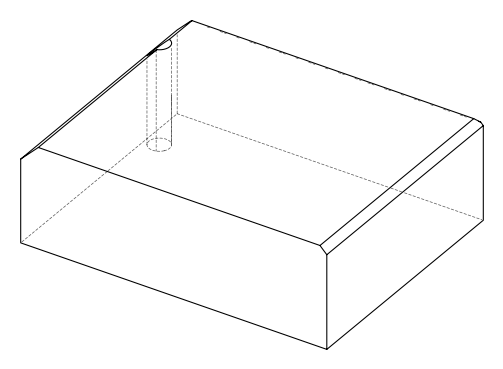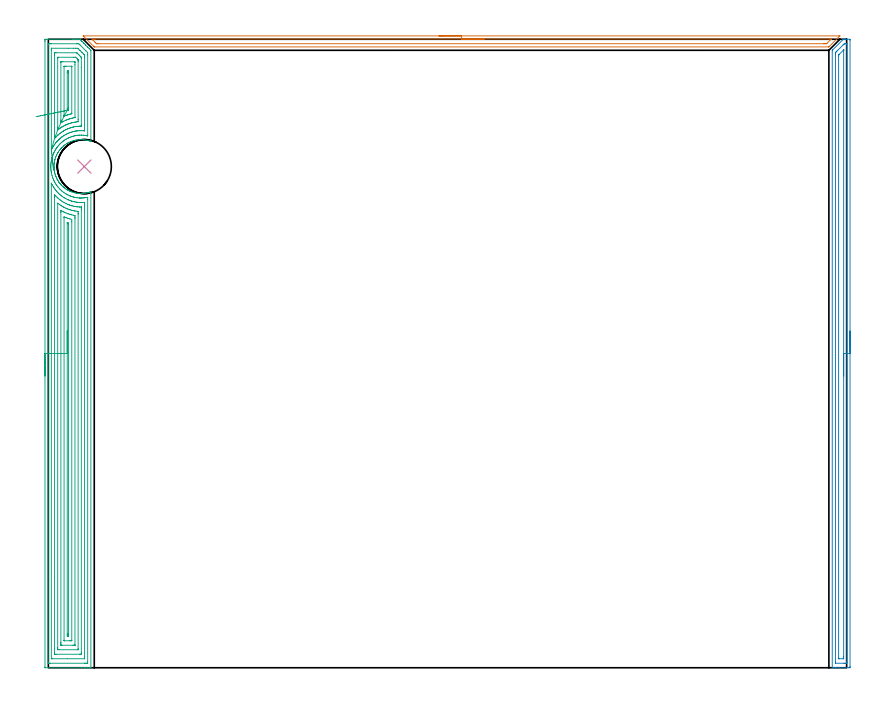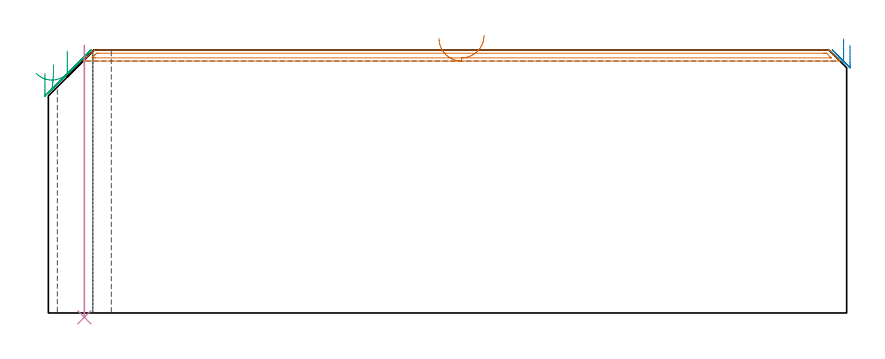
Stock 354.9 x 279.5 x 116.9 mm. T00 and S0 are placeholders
(PLAN: 4 operations, 1 tool changes, 30.2 min)
(1 AREA_MILL | FG_CHAMFER_SURFACE | UGT0205_001 | 5.49 min | 4168 mm3)
(2 AREA_MILL_1 | FG_CHAMFER_SURFACE_1 | UGT0205_001 | 6.89 min | 8596 mm3)
(3 AREA_MILL_2 | FG_CHAMFER_SURFACE_2 | UGT0205_001 | 17.31 min | 57848 mm3)
(4 INDEXABLE_INSERT_DRILL_THROUGH_HOLE_FROM_SOLID | STEP1HOLE | NXT0302_019 | 0.48 min | 50674 mm3)
(TOOL UGT0205_001 | Chamfer Mill 20 x 3 x 45 deg. | D20 FL50 Z2)
(TOOL NXT0302_019 | Index. Insert Drill 24mm [880-D2400L25-05] | D24 PA176 FL120 Z2)
(OP 1 AREA_MILL)
G17 G21 G94 G90
T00 M6
G54
G17 G0 G90 X173.7 Y280.9 S1061 M3
G43 Z126.9 H0
Z122.
G94 G1 X173.738 Z121.128 F250.
X173.852 Z120.264
X174.041 Z119.412
X174.303 Z118.58
X174.637 Z117.774
X175.04 Z117.
X175.508 Z116.264
X176.04 Z115.572
X176.629 Z114.929
X177.272 Z114.34
X177.964 Z113.808
X178.7 Z113.34
X179.474 Z112.937
X180.28 Z112.603
X181.112 Z112.341
X181.964 Z112.152
X182.828 Z112.038
X183.7 Z112.
X351.723 Y280.899 Z111.999
X351.794
X351.84 Y280.897 Z111.997
X351.863 Y280.894 Z111.999
X351.882 Y280.89 Z112.001
X351.827 Y280.824 Z112.07
X351.758 Y280.756 Z112.141
X351.723 Y280.722 Z112.175
X347.255 Y276.254 Z116.645
X347.074 Y276.076 Z116.821
X346.995 Y276.003 Z116.889
X346.808 Y276. Z116.9
X20.592
X20.405 Y276.003 Z116.889
X20.321 Y276.078 Z116.819
X20.145 Y276.254 Z116.645
X20.122 Y276.277 Z116.621
X15.642 Y280.756 Z112.141
X15.573 Y280.824 Z112.07
X15.518 Y280.89 Z112.001
X15.537 Y280.894 Z111.999
X15.56 Y280.897 Z111.997
X15.606 Y280.899 Z111.999
X15.677
X183.7 Y280.9 Z112.
Y279.486 Z113.414
X347.501 Y279.485 Z113.415
X347.701
X347.981 Y279.481 Z113.419
X348.009 Y279.48 Z113.42
X348.001 Y279.463 Z113.437
X347.811 Y279.265 Z113.635
X347.701 Y279.152 Z113.748
X346.134 Y277.586 Z115.314
X346.043 Y277.499 Z115.401
X345.981 Y277.443 Z115.457
X345.948 Y277.421 Z115.479
X345.914 Y277.42 Z115.48
X345.637 Y277.416 Z115.484
X345.02 Y277.414 Z115.486
X344.745
X22.38
X22.103 Y277.415 Z115.485
X21.486 Y277.42 Z115.48
X21.449 Y277.421 Z115.479
X21.41 Y277.452 Z115.448
X21.324 Y277.532 Z115.368
X21.157 Y277.695 Z115.205
X20.834 Y278.015 Z114.885
X20.592 Y278.257 Z114.643
X19.966 Y278.885 Z114.016
X19.698 Y279.154 Z113.746
X19.391 Y279.471 Z113.429
X19.698 Y279.479 Z113.421
X19.977 Y279.483 Z113.417
X20.592 Y279.485 Z113.415
X20.868 Y279.486 Z113.414
X183.7
X184.572 Z113.452
X185.436 Z113.566
X186.288 Z113.755
X187.12 Z114.017
X187.926 Z114.351
X188.7 Z114.754
X189.436 Z115.223
X190.128 Z115.754
X190.771 Z116.343
X191.36 Z116.986
X191.892 Z117.678
X192.36 Z118.414
X192.763 Z119.188
X193.097 Z119.994
X193.359 Z120.826
X193.548 Z121.678
X193.662 Z122.543
X193.7 Z123.414
G0 Z126.9
M5
M2
(OP 2 AREA_MILL_1)
G17 G21 G94 G90
T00 M6
G54
G17 G0 G90 X356.4 Y149.7 S1061 M3
G43 Z126.9 H0
Z119.
G94 G1 Y149.662 Z118.128 F250.
Y149.548 Z117.263
Y149.359 Z116.412
Y149.097 Z115.58
Y148.763 Z114.774
Y148.36 Z114.
Y147.892 Z113.264
Y147.36 Z112.572
Y146.771 Z111.929
Y146.128 Z111.34
Y145.436 Z110.808
Y144.7 Z110.34
Y143.926 Z109.937
Y143.12 Z109.603
Y142.288 Z109.341
Y141.436 Z109.152
Y140.572 Z109.038
Y139.7 Z109.
X356.399 Y0.632 Z109.001
X356.396 Y0.198 Z109.002
X356.392 Y0.01 Z109.005
X355.97 Y0. Z109.428
X351.57 Z113.825
X350.173 Z115.223
X349.81 Z115.585
X348.845 Z116.554
X348.503 Y0.01 Z116.888
X348.5 Y0.158 Z116.898
Y0.185 Z116.9
Y274.297
X348.503 Y274.494 Z116.889
X348.673 Y274.673 Z116.727
X353.215 Y279.215 Z112.183
X353.33 Y279.328 Z112.068
X353.395 Y279.39 Z112.002
X353.692 Y279.399 Z111.702
X354.056 Y279.4 Z111.343
X354.363 Z111.036
X355.09 Z110.306
X356.332 Z109.065
X356.391 Y279.397 Z109.006
X356.4 Y278.997 Z109.
Y139.7
X354.986 Z110.414
X354.985 Y2.527 Z110.415
X354.984 Y2.42 Z110.416
X354.979 Y2.036 Z110.421
X354.614 Y2.009 Z110.786
X354.21 Y2.004 Z111.19
X353.743 Y2. Z111.657
X350.005 Y2.001 Z115.395
X349.969 Y2.002 Z115.431
X349.932 Y2.006 Z115.468
X349.922 Y2.01 Z115.478
X349.92 Y2.016 Z115.48
X349.917 Y2.047 Z115.483
X349.915 Y2.314 Z115.485
X349.914 Y2.42 Z115.486
Y272.508
X349.916 Y273.294 Z115.484
X349.919 Y273.402 Z115.481
X349.921 Y273.447 Z115.479
X349.951 Y273.489 Z115.449
X350.024 Y273.568 Z115.376
X350.135 Y273.683 Z115.265
X350.275 Y273.825 Z115.125
X350.69 Y274.241 Z114.71
X353.33 Y276.88 Z112.07
X353.429 Y276.98 Z111.971
X353.828 Y277.368 Z111.572
X353.851 Y277.389 Z111.549
X353.9 Y277.393 Z111.5
X354.003 Y277.397 Z111.397
X354.21 Y277.399 Z111.19
X354.676 Y277.4 Z110.724
X354.895 Y277.398 Z110.505
X354.931 Y277.395 Z110.469
X354.966 Y277.39 Z110.434
X354.979 Y277.38 Z110.421
X354.98 Y277.352 Z110.42
X354.985 Y277.086 Z110.415
X354.986 Y139.7 Z110.414
X353.572 Z111.828
Y4.858
X353.57 Y4.209 Z111.83
X353.568 Y4.087 Z111.832
X353.565 Y4.027 Z111.835
X353.56 Y4.009 Z111.84
X353.531 Y4.005 Z111.869
X353.33 Y4.002 Z112.07
X351.775 Y4. Z113.625
X351.57 Y4.003 Z113.83
X351.365 Y4.008 Z114.035
X351.341 Y4.01 Z114.059
X351.335 Y4.022 Z114.065
X351.332 Y4.062 Z114.068
X351.33 Y4.127 Z114.07
X351.329 Y4.209 Z114.071
Y4.455
Y271.859
X351.331 Y272.184 Z114.069
X351.333 Y272.345 Z114.067
X351.335 Y272.422 Z114.065
X351.411 Y272.508 Z113.989
X351.49 Y272.59 Z113.91
X351.57 Y272.671 Z113.83
X353.396 Y274.496 Z112.004
X353.525 Y274.621 Z111.875
X353.562 Y274.653 Z111.838
X353.567 Y274.656 Z111.833
X353.568 Y274.654 Z111.832
X353.57 Y274.612 Z111.83
X353.571 Y274.542 Z111.829
X353.572 Y274.297 Z111.828
Y139.7
Y138.828 Z111.866
Y137.964 Z111.98
Y137.112 Z112.169
Y136.28 Z112.431
Y135.474 Z112.765
Y134.7 Z113.168
Y133.964 Z113.637
Y133.272 Z114.168
Y132.629 Z114.757
Y132.04 Z115.401
Y131.508 Z116.093
Y131.04 Z116.828
Y130.637 Z117.602
Y130.303 Z118.408
Y130.041 Z119.24
Y129.852 Z120.092
Y129.738 Z120.957
Y129.7 Z121.828
G0 Z126.9
M5
M2
(OP 3 AREA_MILL_2)
G17 G21 G94 G90
T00 M6
G54
G17 G0 G90 X-1.5 Y129.7 S1061 M3
G43 Z126.9 H0
Z106.5
G94 G1 Y129.738 Z105.628 F250.
Y129.852 Z104.764
Y130.041 Z103.912
Y130.303 Z103.08
Y130.637 Z102.274
Y131.04 Z101.5
Y131.508 Z100.764
Y132.04 Z100.072
Y132.629 Z99.429
Y133.272 Z98.84
Y133.964 Z98.308
Y134.7 Z97.84
Y135.474 Z97.437
Y136.28 Z97.103
Y137.112 Z96.841
Y137.964 Z96.652
Y138.828 Z96.538
Y139.7 Z96.5
Y278.361
X-1.499 Y278.768 Z96.501
X-1.495 Y279.25 Z96.503
X-1.492 Y279.391 Z96.506
X-1.019 Y279.4 Z96.978
X10.727 Z108.722
X11.351 Z109.345
X11.87 Z109.866
X12.234 Z110.23
X12.753 Z110.749
X13.118 Z111.112
X13.847 Z111.847
X14. Z112.
X14.186 Y279.215 Z112.183
X14.296 Y279.106 Z112.293
X14.841 Y278.56 Z112.84
X14.885 Y278.516 Z112.882
X14.931 Y278.47 Z112.929
X15.609 Y277.791 Z113.609
X15.768 Y277.633 Z113.765
X15.825 Y277.576 Z113.823
X16.462 Y276.938 Z114.462
X16.652 Y276.75 Z114.648
X17.315 Y276.085 Z115.315
X17.536 Y275.866 Z115.532
X18.167 Y275.233 Z116.167
X18.865 Y274.535 Z116.864
X18.896 Y274.503 Z116.889
X18.9 Y274.296 Z116.9
Y234.052
X18.901 Y233.989 Z116.898
X18.898 Y233.969 Z116.894
Y233.966 Z116.893
X18.556 Y234.093 Z116.556
X18.116 Y234.241 Z116.116
X17.236 Y234.473 Z115.236
X16.357 Y234.643 Z114.357
X15.477 Y234.748 Z113.477
X14.598 Y234.787 Z112.598
X13.718 Y234.764 Z111.718
X12.839 Y234.674 Z110.839
X11.959 Y234.516 Z109.959
X11.08 Y234.29 Z109.08
X10.172 Y233.99 Z108.171
X9.924 Y233.879 Z107.922
X9.806 Y233.826 Z107.8
X9.32 Y233.613 Z107.32
X8.88 Y233.393 Z106.876
X8.7 Y233.295 Z106.695
X8.491 Y233.181 Z106.491
X8.441 Y233.154 Z106.441
X8.342 Y233.096 Z106.339
X8.258 Y233.04 Z106.254
X8.088 Y232.928 Z106.087
X7.561 Y232.578 Z105.561
X7.375 Y232.441 Z105.372
X7.048 Y232.202 Z105.046
X6.933 Y232.105 Z104.929
X6.7 Y231.91 Z104.7
X6.682 Y231.894 Z104.681
X6.11 Y231.369 Z104.109
X6.049 Y231.312 Z104.046
X6.045 Y231.308 Z104.042
X5.803 Y231.059 Z103.801
X5.755 Y231.004 Z103.751
X5.681 Y230.922 Z103.68
X5.549 Y230.773 Z103.548
X5.46 Y230.67 Z103.456
X5.348 Y230.546 Z103.348
X5.285 Y230.474 Z103.285
X5.232 Y230.415 Z103.231
X4.923 Y230.022 Z102.922
X4.566 Y229.521 Z102.564
X4.317 Y229.133 Z102.315
X4.299 Y229.104 Z102.296
X4.241 Y229.009 Z102.239
X4.045 Y228.681 Z102.042
X4.014 Y228.627 Z102.012
X3.783 Y228.183 Z101.783
X3.569 Y227.733 Z101.566
X3.379 Y227.288 Z101.378
X3.227 Y226.897 Z101.225
X3.204 Y226.84 Z101.203
X3.164 Y226.729 Z101.163
X2.93 Y225.946 Z100.928
X2.898 Y225.825 Z100.898
X2.816 Y225.5 Z100.813
X2.72 Y225.052 Z100.719
X2.643 Y224.606 Z100.642
X2.583 Y224.158 Z100.582
X2.542 Y223.712 Z100.536
X2.514 Y223.265 Z100.513
X2.502 Y222.818 Z100.499
X2.507 Y222.687 Z100.5
X2.513 Y222.371 Z100.51
X2.525 Y222.187 Z100.519
X2.528 Y222.135 Z100.521
X2.535 Y221.975 Z100.534
X2.538 Y221.924 Z100.536
X2.576 Y221.531 Z100.571
X2.581 Y221.477 Z100.577
X2.614 Y221.22 Z100.611
X2.639 Y221.03 Z100.636
X2.706 Y220.637 Z100.701
X2.715 Y220.583 Z100.711
X2.772 Y220.304 Z100.77
X2.807 Y220.136 Z100.806
X2.919 Y219.69 Z100.913
X3.037 Y219.278 Z101.031
X3.096 Y219.085 Z101.096
X3.104 Y219.058 Z101.104
X3.166 Y218.87 Z101.161
X3.174 Y218.848 Z101.168
X3.193 Y218.796 Z101.188
X3.268 Y218.599 Z101.265
X3.345 Y218.401 Z101.341
X3.366 Y218.347 Z101.362
X3.552 Y217.902 Z101.551
X3.767 Y217.453 Z101.763
X3.896 Y217.199 Z101.895
X3.994 Y217.008 Z101.993
X4.044 Y216.919 Z102.043
X4.228 Y216.612 Z102.226
X4.287 Y216.514 Z102.285
X4.509 Y216.165 Z102.506
X4.541 Y216.115 Z102.538
X4.728 Y215.842 Z102.728
X4.754 Y215.806 Z102.754
X4.871 Y215.648 Z102.868
X4.924 Y215.575 Z102.922
X5.146 Y215.291 Z103.146
X5.201 Y215.221 Z103.201
X5.414 Y214.973 Z103.413
X5.497 Y214.876 Z103.496
X5.68 Y214.675 Z103.678
X5.803 Y214.538 Z103.801
X6.007 Y214.327 Z104.005
X6.34 Y214.009 Z104.339
X6.491 Y213.875 Z104.487
X6.595 Y213.78 Z104.593
X6.682 Y213.701 Z104.681
X6.916 Y213.504 Z104.916
X7.001 Y213.434 Z105.001
X7.28 Y213.221 Z105.277
X7.563 Y213.018 Z105.56
X7.76 Y212.886 Z105.76
X8.281 Y212.54 Z106.28
X8.441 Y212.446 Z106.441
X8.7 Y212.305 Z106.699
X8.879 Y212.207 Z106.877
X9.011 Y212.141 Z107.01
X9.321 Y211.986 Z107.32
X9.584 Y211.869 Z107.583
X9.767 Y211.787 Z107.765
X9.974 Y211.694 Z107.974
X10.08 Y211.646 Z108.08
X10.2 Y211.602 Z108.2
X11.08 Y211.31 Z109.08
X11.959 Y211.084 Z109.959
X12.839 Y210.926 Z110.839
X13.718 Y210.836 Z111.718
X14.598 Y210.813 Z112.598
X15.477 Y210.852 Z113.477
X16.357 Y210.957 Z114.357
X17.237 Y211.127 Z115.236
X18.116 Y211.367 Z116.116
X18.541 Y211.502 Z116.54
X18.864 Y211.615 Z116.863
X18.893 Y211.624 Z116.892
X18.9 Y210.799 Z116.9
Y0.185
X18.897 Y0.009 Z116.888
X18.884 Y0.007 Z116.876
X18.503 Y0. Z116.503
X18.265 Z116.265
X17.536 Z115.531
X16.287 Z114.284
X14.885 Z112.881
X-1.279 Y0.001 Z96.718
X-1.492 Y0.01 Z96.506
X-1.499 Y0.223 Z96.499
Y0.251
X-1.5 Y139.7 Z96.5
X-0.086 Z97.914
X-0.085 Y276.929 Z97.915
Y276.98
X-0.076 Y277.39 Z97.924
X0.335 Y277.397 Z98.335
X0.748 Y277.399 Z98.748
X1.216 Y277.4 Z99.216
X12.703 Y277.399 Z110.703
X13.118 Y277.395 Z111.118
X13.531 Y277.39 Z111.531
X13.97 Y276.98 Z111.97
X14.001 Y276.949 Z112.001
X16.652 Y274.298 Z114.652
X17.479 Y273.46 Z115.479
X17.486 Y272.508 Z115.486
Y236.735
X17.483 Y236.524 Z115.483
X17.482 Y236.472 Z115.482
X17.48 Y236.456 Z115.48
X17.353 Y236.477 Z115.353
X17.069 Y236.526 Z115.069
X16.813 Y236.572 Z114.813
X15.768 Y236.72 Z113.768
X15.645 Y236.735 Z113.645
X14.885 Y236.774 Z112.885
X14.844 Y236.776 Z112.844
X14.001 Y236.77 Z112.001
X13.967 Z111.967
X13.386 Y236.735 Z111.386
X13.143 Y236.71 Z111.143
X13.118 Y236.707 Z111.118
X12.711 Y236.655 Z110.711
X12.365 Y236.602 Z110.365
X12.234 Y236.577 Z110.234
X11.629 Y236.454 Z109.629
X11.351 Y236.385 Z109.351
X10.924 Y236.273 Z108.924
X10.467 Y236.133 Z108.467
X10.248 Y236.062 Z108.248
X9.619 Y235.84 Z107.619
X9.594 Y235.83 Z107.594
X8.985 Y235.552 Z106.985
X8.7 Y235.415 Z106.7
X8.39 Y235.26 Z106.39
X7.812 Y234.951 Z105.812
X7.804 Y234.946 Z105.804
X7.279 Y234.596 Z105.279
X6.933 Y234.361 Z104.933
X6.753 Y234.234 Z104.753
X6.503 Y234.052 Z104.503
X6.25 Y233.849 Z104.25
X6.049 Y233.68 Z104.049
X5.773 Y233.437 Z103.773
X5.463 Y233.157 Z103.463
X5.31 Y233.012 Z103.31
X5.166 Y232.867 Z103.166
X4.874 Y232.558 Z102.874
X4.605 Y232.263 Z102.605
X4.454 Y232.089 Z102.454
X4.282 Y231.885 Z102.282
X4.056 Y231.598 Z102.056
X3.882 Y231.369 Z101.882
X3.681 Y231.083 Z101.681
X3.399 Y230.674 Z101.399
X3.32 Y230.554 Z101.32
X3.271 Y230.474 Z101.271
X2.987 Y229.997 Z100.987
X2.759 Y229.58 Z100.759
X2.675 Y229.418 Z100.675
X2.515 Y229.096 Z100.515
X2.385 Y228.817 Z100.385
X2.327 Y228.686 Z100.327
X2.123 Y228.189 Z100.123
X1.965 Y227.791 Z99.965
X1.913 Y227.649 Z99.913
X1.877 Y227.543 Z99.877
X1.678 Y226.897 Z99.678
X1.667 Y226.861 Z99.667
X1.632 Y226.737 Z99.632
X1.485 Y226.151 Z99.485
X1.452 Y226.003 Z99.452
X1.333 Y225.411 Z99.333
X1.281 Y225.108 Z99.281
X1.214 Y224.636 Z99.214
X1.168 Y224.214 Z99.168
X1.133 Y223.824 Z99.133
X1.107 Y223.32 Z99.107
X1.092 Y223.014 Z99.092
Y222.972
X1.102 Y222.425 Z99.102
X1.118 Y222.051 Z99.118
X1.154 Y221.531 Z99.154
X1.2 Y221.073 Z99.2
X1.258 Y220.637 Z99.258
X1.364 Y220.013 Z99.364
X1.421 Y219.742 Z99.421
X1.631 Y218.848 Z99.631
X1.914 Y217.954 Z99.914
X2.087 Y217.493 Z100.087
X2.268 Y217.06 Z100.268
X2.515 Y216.505 Z100.515
X2.624 Y216.275 Z100.624
X2.645 Y216.231 Z100.645
X2.679 Y216.165 Z100.679
X2.863 Y215.813 Z100.863
X3.186 Y215.271 Z101.186
X3.399 Y214.933 Z101.399
X3.775 Y214.377 Z101.775
X4.282 Y213.714 Z102.282
X4.48 Y213.482 Z102.48
X5.166 Y212.731 Z103.166
X5.309 Y212.588 Z103.309
X6.049 Y211.918 Z104.049
X6.317 Y211.694 Z104.317
X6.933 Y211.237 Z104.933
X7.582 Y210.799 Z105.582
X7.816 Y210.658 Z105.816
X8.147 Y210.464 Z106.147
X8.7 Y210.185 Z106.7
X9.287 Y209.905 Z107.287
X9.584 Y209.777 Z107.584
X9.798 Y209.687 Z107.798
X10.467 Y209.469 Z108.467
X11.084 Y209.28 Z109.084
X11.351 Y209.213 Z109.351
X11.746 Y209.117 Z109.746
X12.224 Y209.021 Z110.224
X12.281 Y209.011 Z110.281
X13.118 Y208.903 Z111.118
X13.832 Y208.839 Z111.832
X14.001 Y208.831 Z112.001
X14.185 Y208.825 Z112.185
X14.54 Y208.824 Z112.54
X14.885 Y208.83 Z112.885
X15.057 Y208.836 Z113.057
X15.768 Y208.887 Z113.768
X15.881 Y208.897 Z113.881
X16.652 Y208.996 Z114.652
X16.664 Y208.998 Z114.664
X17.074 Y209.076 Z115.074
X17.41 Y209.137 Z115.41
X17.447 Y209.14 Z115.447
X17.479 Y209.068 Z115.479
X17.483 Y209.011 Z115.483
X17.484 Y208.964 Z115.484
X17.486 Y208.167 Z115.486
X17.485 Y2.471 Z115.485
Y2.42
X17.476 Y2.01 Z115.476
X17.065 Y2.003 Z115.065
X16.652 Y2.001 Z114.652
X16.184 Y2. Z114.184
X0.748 Y2.001 Z98.748
X0.277 Y2.003 Z98.277
X0.032 Y2.01 Z98.032
X-0.079 Y2.028 Z97.921
X-0.085 Y2.369 Z97.915
Y2.42
X-0.086 Y139.7 Z97.914
X1.328 Z99.328
X1.329 Y215.319 Z99.329
X1.33 Y215.357 Z99.33
X1.332 Y215.381 Z99.332
X1.333 Y215.382 Z99.333
X1.338 Y215.377 Z99.338
X1.371 Y215.317 Z99.371
X1.396 Y215.271 Z99.396
X1.632 Y214.817 Z99.632
X1.874 Y214.377 Z99.874
X2.228 Y213.773 Z100.228
X2.417 Y213.482 Z100.417
X2.515 Y213.336 Z100.515
X2.821 Y212.9 Z100.821
X3.057 Y212.588 Z101.057
X3.399 Y212.151 Z101.399
X3.802 Y211.694 Z101.802
X4.282 Y211.169 Z102.282
X4.665 Y210.799 Z102.665
X5.166 Y210.344 Z103.166
X5.684 Y209.905 Z103.684
X6.049 Y209.631 Z104.049
X6.272 Y209.469 Z104.272
X6.918 Y209.026 Z104.918
X6.941 Y209.011 Z104.941
X7.492 Y208.689 Z105.492
X7.816 Y208.514 Z105.816
X8.603 Y208.116 Z106.603
X8.7 Y208.071 Z106.7
X8.782 Y208.033 Z106.782
X9.296 Y207.817 Z107.296
X9.584 Y207.71 Z107.584
X10.192 Y207.501 Z108.192
X10.467 Y207.421 Z108.467
X11.17 Y207.222 Z109.17
X11.351 Y207.176 Z109.351
X11.41 Y207.162 Z109.41
X12.234 Y207.017 Z110.234
X12.476 Y206.977 Z110.476
X13.118 Y206.899 Z111.118
X13.469 Y206.866 Z111.469
X14.001 Y206.838 Z112.001
X14.493 Y206.825 Z112.493
X14.885 Y206.834 Z112.885
X15.254 Y206.848 Z113.254
X16.027 Y206.898 Z114.027
X16.063 Y206.899 Z114.063
X16.065 Y206.838 Z114.065
X16.069 Y206.634 Z114.069
X16.071 Y206.328 Z114.071
Y206.021
Y4.797
X16.07 Y4.209 Z114.07
X16.068 Y4.056 Z114.068
X16.066 Y4.02 Z114.066
X16.064 Y4.01 Z114.064
X16.043 Y4.007 Z114.043
X15.974 Y4.001 Z113.974
X8.465 Y4. Z106.465
X1.632 Y4.001 Z99.632
X1.425 Y4.003 Z99.425
X1.366 Y4.006 Z99.366
X1.336 Y4.01 Z99.336
X1.334 Y4.026 Z99.334
X1.331 Y4.107 Z99.331
X1.329 Y4.209 Z99.329
X1.328 Y139.7 Z99.328
X2.743 Z100.743
Y209.011
X2.744 Y209.674 Z100.744
X2.745 Y209.905 Z100.745
X2.75 Y210.288 Z100.75
X3.115 Y209.905 Z101.115
X3.399 Y209.607 Z101.399
X4.015 Y209.011 Z102.015
X4.282 Y208.769 Z102.282
X5.045 Y208.116 Z103.045
X5.166 Y208.023 Z103.166
X5.518 Y207.76 Z103.518
X6.049 Y207.399 Z104.049
X6.316 Y207.222 Z104.316
X6.933 Y206.851 Z104.933
X7.704 Y206.441 Z105.704
X7.816 Y206.386 Z105.816
X7.935 Y206.328 Z105.935
X8.7 Y205.984 Z106.7
X9.265 Y205.756 Z107.265
X9.584 Y205.652 Z107.584
X10.269 Y205.433 Z108.269
X10.467 Y205.378 Z108.467
X10.541 Y205.358 Z108.541
X11.351 Y205.164 Z109.351
X11.683 Y205.097 Z109.683
X12.234 Y205.007 Z110.234
X12.724 Y204.937 Z110.724
X13.118 Y204.896 Z111.118
X13.695 Y204.849 Z111.695
X14.001 Y204.837 Z112.001
X14.612 Y204.815 Z112.612
X14.641 Y204.809 Z112.641
X14.65 Y204.804 Z112.65
X14.653 Y204.774 Z112.653
X14.655 Y204.539 Z112.655
X14.657 Y203.875 Z112.657
Y203.645
Y6.892
X14.653 Y6.232 Z112.653
X14.65 Y6.016 Z112.65
X14.442 Y6.01 Z112.442
X14.001 Y6. Z112.001
X3.399 Z101.399
X2.958 Y6.009 Z100.958
X2.75 Y6.014 Z100.75
X2.748 Y6.135 Z100.748
X2.744 Y6.661 Z100.744
X2.743 Y40.592 Z100.743
Y139.7
X4.157 Z102.157
Y206.328
X4.158 Y206.453 Z102.158
X4.161 Y206.496 Z102.161
X4.163 Y206.514 Z102.163
X4.409 Y206.328 Z102.409
X5.166 Y205.789 Z103.166
X5.684 Y205.433 Z103.684
X6.049 Y205.211 Z104.049
X6.581 Y204.895 Z104.581
X6.933 Y204.712 Z104.933
X7.27 Y204.539 Z105.27
X7.816 Y204.283 Z105.816
X8.282 Y204.068 Z106.282
X8.7 Y203.908 Z106.7
X9.434 Y203.645 Z107.434
X9.584 Y203.598 Z107.584
X9.65 Y203.578 Z107.65
X10.467 Y203.355 Z108.467
X10.855 Y203.252 Z108.855
X11.351 Y203.147 Z109.351
X11.682 Y203.085 Z109.682
X12.234 Y202.998 Z110.234
X12.972 Y202.898 Z110.972
X13.233 Y202.865 Z111.233
X13.238 Y202.75 Z111.238
X13.241 Y202.626 Z111.241
X13.243 Y201.856 Z111.243
Y201.729
Y8.554
X13.236 Y8.013 Z111.236
X13.201 Y8.009 Z111.201
X13.118 Y8.005 Z111.118
X12.906 Y8.001 Z110.906
X4.955 Y8. Z102.955
X4.282 Y8.004 Z102.282
X4.187 Y8.007 Z102.187
X4.165 Y8.009 Z102.165
X4.161 Y8.131 Z102.161
X4.159 Y8.3 Z102.159
X4.157 Y8.808 Z102.157
Y139.7
X5.571 Z103.571
Y202.34
X5.573 Y202.75 Z103.573
X5.576 Y203.23 Z103.576
X5.578 Y203.29 Z103.578
X5.671 Y203.249 Z103.671
X6.61 Y202.75 Z104.61
X6.933 Y202.592 Z104.933
X7.233 Y202.446 Z105.233
X7.816 Y202.185 Z105.816
X8.651 Y201.856 Z106.651
X8.7 Y201.839 Z106.7
X8.725 Y201.83 Z106.725
X9.584 Y201.566 Z107.584
X9.991 Y201.444 Z107.991
X10.467 Y201.324 Z108.467
X11.155 Y201.16 Z109.155
X11.484 Y201.095 Z109.484
X11.664 Y201.058 Z109.664
X11.822 Y201.022 Z109.822
X11.823 Y200.962 Z109.823
X11.827 Y200.479 Z109.827
X11.829 Y200.067 Z109.829
Y199.583
Y10.106
X11.827 Y10.046 Z109.827
X11.825 Y10.017 Z109.825
X11.823 Y10.01 Z109.823
X11.81 Y10.005 Z109.81
X11.351 Y10.001 Z109.351
X10.931 Y10. Z108.931
X6.049 Y10.001 Z104.049
X5.625 Y10.004 Z103.625
X5.579 Y10.01 Z103.579
X5.577 Y10.054 Z103.577
X5.573 Y10.469 Z103.573
X5.571 Y10.953 Z103.571
Y11.364
Y139.7
X6.985 Z104.985
Y200.067
X6.987 Y200.278 Z104.987
X6.99 Y200.382 Z104.99
X6.992 Y200.422 Z104.992
X7.76 Y200.125 Z105.76
X7.911 Y200.067 Z105.911
X8.7 Y199.798 Z106.7
X9.099 Y199.664 Z107.099
X9.584 Y199.526 Z107.584
X10.324 Y199.318 Z108.324
X10.368 Y199.3 Z108.368
X10.408 Y199.233 Z108.408
X10.415 Y198.279 Z108.415
X10.414 Y12.258 Z108.414
X10.41 Y12.048 Z108.41
X10.408 Y12.026 Z108.408
X10.396 Y12.01 Z108.396
X10.263 Y12.005 Z108.263
X10.093 Y12.002 Z108.093
X9.838 Y12. Z107.838
X9.584 Z107.584
X7.188 Z105.188
X7.065 Y12.001 Z105.065
X7.033 Y12.002 Z105.033
X7. Y12.008 Z105.
X6.992 Y12.011 Z104.992
X6.99 Y12.022 Z104.99
X6.987 Y12.058 Z104.987
X6.985 Y12.205 Z104.985
Y12.258
Y139.7
X8.4 Z106.4
Y197.384
X8.401 Y197.686 Z106.401
X8.404 Y197.789 Z106.404
X8.406 Y197.816 Z106.406
X8.428 Y197.814 Z106.428
X8.492 Y197.798 Z106.492
X8.7 Y197.735 Z106.7
X8.966 Y197.648 Z106.966
X8.989 Y197.639 Z106.989
X8.994 Y197.618 Z106.994
X8.997 Y197.566 Z106.997
X9. Y197.486 Z107.
Y197.384
Y197.08
Y14.941
X8.998 Y14.639 Z106.998
X8.993 Y14.047 Z106.993
X8.739 Y14.007 Z106.739
X8.7 Y14.009 Z106.7
X8.407 Y14.047 Z106.407
X8.403 Y14.347 Z106.403
X8.4 Y14.941 Z106.4
Y15.245
Y139.7
Y140.572 Z106.438
Y141.436 Z106.551
Y142.288 Z106.74
Y143.12 Z107.003
Y143.926 Z107.336
Y144.7 Z107.739
Y145.436 Z108.208
Y146.128 Z108.739
Y146.771 Z109.328
Y147.36 Z109.972
Y147.892 Z110.664
Y148.36 Z111.4
Y148.763 Z112.173
Y149.097 Z112.979
Y149.359 Z113.811
Y149.548 Z114.663
Y149.662 Z115.528
Y149.7 Z116.4
G0 Z126.9
X2.292 Y221.405
Z110.349
G1 X2.298 Y221.35 Z109.479
X2.296 Y221.37 Z108.607
X2.285 Y221.466 Z107.74
X2.267 Y221.637 Z106.884
X2.24 Y221.882 Z106.047
X2.206 Y222.198 Z105.235
X2.164 Y222.583 Z104.453
X2.116 Y223.034 Z103.708
X2.06 Y223.548 Z103.006
X1.998 Y224.121 Z102.351
X1.93 Y224.749 Z101.749
X1.857 Y225.427 Z101.204
X1.779 Y226.149 Z100.721
X1.696 Y226.91 Z100.303
X1.61 Y227.705 Z99.953
X1.522 Y228.526 Z99.674
X1.43 Y229.369 Z99.469
X1.338 Y230.227 Z99.338
X1.335 Y230.248 Z99.335
X1.332 Y230.326 Z99.332
X1.329 Y230.474 Z99.329
Y230.57
X1.328 Y274.603 Z99.328
X1.33 Y275.191 Z99.33
X1.332 Y275.344 Z99.332
X1.334 Y275.38 Z99.334
X1.336 Y275.39 Z99.336
X1.357 Y275.393 Z99.357
X1.426 Y275.399 Z99.426
X8.935 Y275.4 Z106.935
X11.144 Z109.144
X12.028 Z110.028
X12.234 Y275.398 Z110.234
X12.921 Y275.39 Z110.921
X13.118 Y275.371 Z111.118
X13.305 Y275.191 Z111.305
X14.001 Y274.499 Z112.001
X14.204 Y274.297 Z112.204
X14.885 Y273.616 Z112.885
X15.098 Y273.402 Z113.098
X15.768 Y272.729 Z113.768
X15.985 Y272.508 Z113.985
X16.058 Y272.428 Z114.058
X16.065 Y272.354 Z114.065
X16.068 Y272.205 Z114.068
X16.071 Y271.614 Z114.071
Y271.307
Y239.111
X16.069 Y238.804 Z114.069
X16.067 Y238.717 Z114.067
X16.065 Y238.699 Z114.065
X16.059 Y238.698 Z114.059
X16.037 Y238.697 Z114.037
X15.557 Y238.737 Z113.557
X14.885 Y238.767 Z112.885
X14.64 Y238.772 Z112.64
X14.001 Y238.762 Z112.001
X13.773 Y238.755 Z111.773
X13.118 Y238.707 Z111.118
X12.951 Y238.692 Z110.951
X12.609 Y238.65 Z110.609
X12.234 Y238.595 Z110.234
X12.173 Y238.585 Z110.173
X11.842 Y238.523 Z109.842
X11.351 Y238.415 Z109.351
X10.731 Y238.256 Z108.731
X10.467 Y238.18 Z108.467
X10.053 Y238.049 Z108.053
X9.584 Y237.886 Z107.584
X9.397 Y237.818 Z107.397
X8.927 Y237.629 Z106.927
X8.769 Y237.559 Z106.769
X8.7 Y237.527 Z106.7
X8.171 Y237.271 Z106.171
X7.816 Y237.091 Z105.816
X7.587 Y236.967 Z105.587
X7.175 Y236.735 Z105.175
X7.027 Y236.64 Z105.027
X6.933 Y236.577 Z104.933
X6.497 Y236.281 Z104.497
X6.049 Y235.972 Z104.049
X5.973 Y235.918 Z103.973
X5.868 Y235.84 Z103.868
X5.478 Y235.525 Z103.478
X5.166 Y235.26 Z103.166
X5. Y235.114 Z103.
X4.814 Y234.946 Z102.814
X4.54 Y234.685 Z102.54
X4.282 Y234.431 Z102.282
X4.097 Y234.239 Z102.097
X3.924 Y234.052 Z101.924
X3.676 Y233.771 Z101.676
X3.399 Y233.45 Z101.399
X3.268 Y233.29 Z101.268
X3.163 Y233.157 Z101.163
X2.885 Y232.784 Z100.885
X2.514 Y232.265 Z100.514
X2.169 Y231.72 Z100.169
X1.954 Y231.369 Z99.954
X1.836 Y231.162 Z99.836
X1.632 Y230.791 Z99.632
X1.524 Y230.584 Z99.524
X1.468 Y230.474 Z99.468
X1.422 Y230.382 Z99.422
X1.399 Y230.339 Z99.399
X1.338 Y230.227 Z99.338
X2.749 Y235.317 Z100.749
X2.747 Y235.385 Z100.747
X2.744 Y235.609 Z100.744
X2.743 Y235.84 Z100.743
Y236.005
Y272.508
X2.747 Y273.168 Z100.747
X2.75 Y273.384 Z100.75
X2.958 Y273.39 Z100.958
X3.399 Y273.4 Z101.399
X12.457 Y273.399 Z110.457
X12.567 Y273.397 Z110.567
X12.622 Y273.394 Z110.622
X12.647 Y273.39 Z110.647
X12.699 Y273.341 Z110.699
X13.118 Y272.931 Z111.118
X13.543 Y272.508 Z111.543
X14.001 Y272.05 Z112.001
X14.436 Y271.614 Z112.436
X14.583 Y271.46 Z112.583
X14.634 Y271.405 Z112.634
X14.65 Y271.362 Z112.65
X14.652 Y271.281 Z112.652
X14.656 Y270.951 Z112.656
X14.657 Y266.925 Z112.657
Y241.437
X14.656 Y241.206 Z112.656
X14.652 Y240.875 Z112.652
X14.651 Y240.8 Z112.651
X14.568 Y240.786 Z112.568
X14.426 Y240.777 Z112.426
X14.001 Y240.762 Z112.001
X13.576 Y240.742 Z111.576
X13.118 Y240.707 Z111.118
X12.762 Y240.673 Z110.762
X12.234 Y240.601 Z110.234
X11.987 Y240.563 Z109.987
X11.351 Y240.442 Z109.351
X11.244 Y240.42 Z109.244
X10.785 Y240.312 Z108.785
X10.532 Y240.246 Z108.532
X10.467 Y240.227 Z108.467
X9.855 Y240.038 Z107.855
X9.584 Y239.946 Z107.584
X9.198 Y239.808 Z107.198
X8.7 Y239.615 Z106.7
X8.561 Y239.559 Z106.561
X8.236 Y239.418 Z106.236
X7.95 Y239.283 Z105.95
X7.816 Y239.217 Z105.816
X7.361 Y238.984 Z105.361
X6.933 Y238.752 Z104.933
X6.788 Y238.67 Z104.788
X6.541 Y238.523 Z104.541
X6.243 Y238.328 Z104.243
X6.049 Y238.197 Z104.049
X5.715 Y237.967 Z103.715
X5.232 Y237.629 Z103.232
X5.194 Y237.6 Z103.194
X5.166 Y237.578 Z103.166
X4.705 Y237.201 Z102.705
X4.282 Y236.841 Z102.282
X4.226 Y236.792 Z102.226
X4.163 Y236.735 Z102.163
X3.768 Y236.361 Z101.768
X3.399 Y235.999 Z101.399
X3.321 Y235.92 Z101.321
X3.245 Y235.84 Z101.245
X2.895 Y235.456 Z100.895
X2.848 Y235.406 Z100.848
X2.788 Y235.346 Z100.788
X2.749 Y235.317 Z100.749
X4.178 Y239.099 Z102.178
X4.164 Y239.292 Z102.164
X4.16 Y239.418 Z102.16
X4.158 Y239.544 Z102.158
X4.157 Y240.312 Z102.157
Y270.846
X4.164 Y271.387 Z102.164
X4.199 Y271.391 Z102.199
X4.282 Y271.395 Z102.282
X4.494 Y271.399 Z102.494
X11.351 Y271.4 Z109.351
X12.022 Y271.398 Z110.022
X12.128 Y271.394 Z110.128
X12.18 Y271.39 Z110.18
X12.234 Y271.357 Z110.234
X12.881 Y270.719 Z110.881
X13.118 Y270.481 Z111.118
X13.196 Y270.398 Z111.196
X13.233 Y270.357 Z111.233
X13.237 Y270.205 Z111.237
X13.242 Y269.952 Z111.242
X13.243 Y269.825 Z111.243
Y269.698
Y243.763
X13.242 Y242.995 Z111.242
X13.24 Y242.871 Z111.24
X13.236 Y242.75 Z111.236
X13.118 Y242.728 Z111.118
X12.566 Y242.659 Z110.566
X12.234 Y242.612 Z110.234
X11.798 Y242.543 Z109.798
X11.351 Y242.459 Z109.351
X11.057 Y242.398 Z109.057
X10.467 Y242.259 Z108.467
X10.342 Y242.228 Z108.342
X9.89 Y242.101 Z107.89
X9.655 Y242.029 Z107.655
X9.584 Y242.005 Z107.584
X8.997 Y241.8 Z106.997
X8.7 Y241.689 Z106.7
X8.358 Y241.553 Z106.358
X7.816 Y241.325 Z105.816
X7.735 Y241.289 Z105.735
X7.556 Y241.206 Z105.556
X7.138 Y240.999 Z105.138
X6.933 Y240.893 Z104.933
X6.56 Y240.689 Z104.56
X6.049 Y240.401 Z104.049
X5.994 Y240.368 Z103.994
X5.903 Y240.312 Z103.903
X5.459 Y240.015 Z103.459
X5.166 Y239.815 Z103.166
X4.933 Y239.653 Z102.933
X4.603 Y239.418 Z102.603
X4.178 Y239.099 Z102.178
X5.585 Y242.307 Z103.585
X5.578 Y242.361 Z103.578
X5.575 Y242.418 Z103.575
X5.572 Y242.584 Z103.572
X5.571 Y242.995 Z103.571
Y243.479
Y269.294
X5.573 Y269.354 Z103.573
X5.575 Y269.383 Z103.575
X5.577 Y269.39 Z103.577
X5.59 Y269.395 Z103.59
X6.049 Y269.399 Z104.049
X6.469 Y269.4 Z104.469
X11.505 Y269.399 Z109.505
X11.629 Y269.396 Z109.629
X11.711 Y269.391 Z109.711
X11.754 Y269.386 Z109.754
X11.779 Y269.361 Z109.779
X11.822 Y269.303 Z109.822
X11.825 Y269.221 Z109.825
X11.827 Y269.092 Z109.827
X11.829 Y268.036 Z109.829
X11.828 Y244.784 Z109.828
X11.827 Y244.663 Z109.827
X11.824 Y244.603 Z109.824
X11.823 Y244.581 Z109.823
X11.788 Y244.572 Z109.788
X11.6 Y244.531 Z109.6
X11.351 Y244.48 Z109.351
X10.866 Y244.38 Z108.866
X10.467 Y244.286 Z108.467
X10.153 Y244.208 Z108.153
X9.584 Y244.05 Z107.584
X9.461 Y244.014 Z107.461
X9.068 Y243.889 Z107.068
X8.794 Y243.795 Z106.794
X8.7 Y243.76 Z106.7
X8.153 Y243.549 Z106.153
X7.816 Y243.412 Z105.816
X7.528 Y243.287 Z105.528
X6.884 Y242.995 Z104.884
X6.332 Y242.709 Z104.332
X6.049 Y242.557 Z104.049
X5.757 Y242.397 Z103.757
X5.639 Y242.334 Z103.639
X5.585 Y242.307 Z103.585
X6.992 Y245.169 Z104.992
X6.99 Y245.202 Z104.99
X6.988 Y245.286 Z104.988
X6.985 Y245.625 Z104.985
Y245.678
X6.986 Y267.142 Z104.986
X6.99 Y267.351 Z104.99
X6.992 Y267.374 Z104.992
X7.004 Y267.39 Z105.004
X7.137 Y267.394 Z105.137
X7.307 Y267.398 Z105.307
X7.562 Y267.4 Z105.562
X7.816 Z105.816
X10.335 Y267.399 Z108.335
X10.367 Y267.398 Z108.367
X10.4 Y267.392 Z108.4
X10.408 Y267.389 Z108.408
X10.41 Y267.378 Z108.41
X10.413 Y267.342 Z108.413
X10.415 Y267.195 Z108.415
Y267.142
X10.414 Y246.572 Z108.414
X10.41 Y246.363 Z108.41
X10.408 Y246.318 Z108.408
X10.33 Y246.295 Z108.33
X10.204 Y246.26 Z108.204
X9.958 Y246.193 Z107.958
X9.584 Y246.088 Z107.584
X9.269 Y245.997 Z107.269
X8.7 Y245.818 Z106.7
X8.595 Y245.784 Z106.595
X8.288 Y245.678 Z106.288
X7.945 Y245.547 Z105.945
X7.06 Y245.189 Z105.06
X7.004 Y245.168 Z105.004
X6.992 Y245.169 Z104.992
X8.406 Y247.792 Z106.406
X8.405 Y247.854 Z106.405
X8.402 Y248.057 Z106.402
X8.4 Y248.361 Z106.4
Y248.665
Y264.459
X8.402 Y264.761 Z106.402
X8.407 Y265.353 Z106.407
X8.661 Y265.393 Z106.661
X8.7 Y265.391 Z106.7
X8.993 Y265.353 Z106.993
X8.997 Y265.053 Z106.997
X9. Y264.459 Z107.
Y264.155
Y248.952
X8.997 Y248.361 Z106.997
X8.994 Y248.064 Z106.994
X8.987 Y247.973 Z106.987
X8.907 Y247.945 Z106.907
X8.7 Y247.875 Z106.7
X8.519 Y247.819 Z106.519
X8.443 Y247.799 Z106.443
X8.406 Y247.792 Z106.406
X7.77 Y247.663 Z105.824
X7.087 Y247.524 Z105.299
X6.361 Y247.377 Z104.838
X5.599 Y247.223 Z104.443
X4.806 Y247.062 Z104.117
X3.988 Y246.896 Z103.863
X3.151 Y246.727 Z103.683
X2.302 Y246.555 Z103.578
X1.448 Y246.382 Z103.549
X0.594 Y246.209 Z103.596
X-0.253 Y246.037 Z103.718
X-1.085 Y245.868 Z103.916
X-1.898 Y245.703 Z104.186
X-2.685 Y245.544 Z104.528
X-3.439 Y245.391 Z104.939
X-4.156 Y245.246 Z105.415
X-4.829 Y245.11 Z105.953
X-5.453 Y244.983 Z106.549
G0 Z126.9
M5
M2
(OP 4 INDEXABLE_INSERT_DRILL_THROUGH_HOLE_FROM_SOLID)
G17 G21 G94 G90
T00 M6
G54
G17 G0 G90 X16. Y222.8 S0 M3
G43 Z126.9 H1
G94 G81 G98 Z-1.919 F250. R118.9
G80
M5
M2
